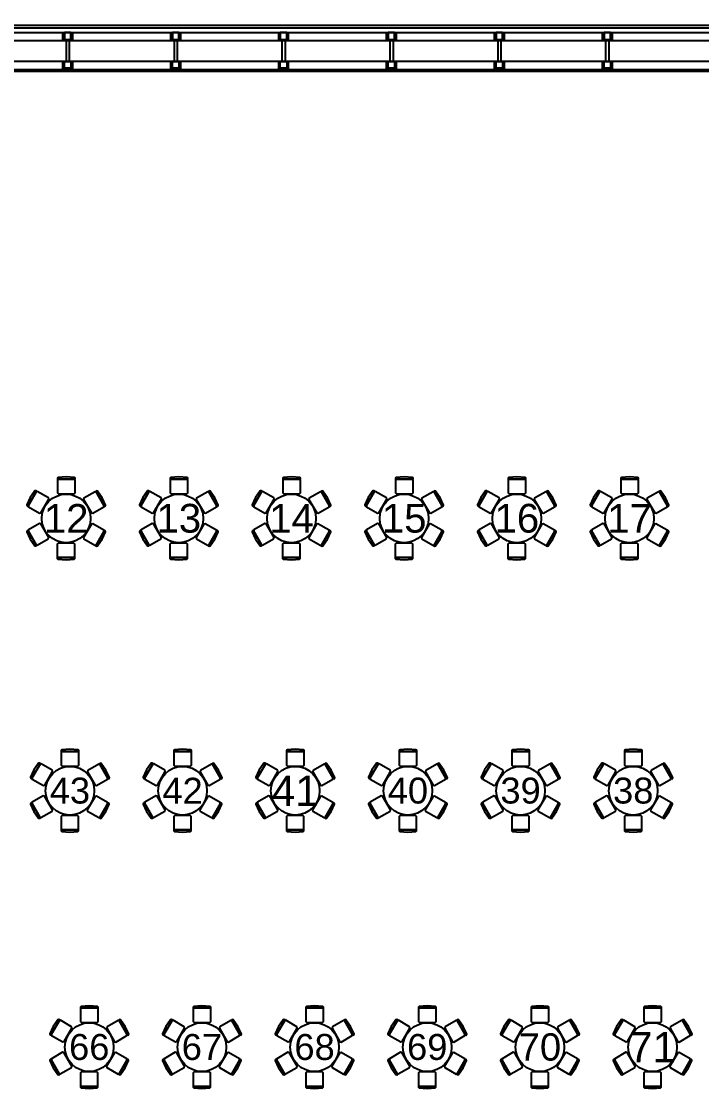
# Model space of a CAD drawing. Header units: metres. Extents: x 19 to 194, y 62 to 154.
# Drawn here: x 80.49 to 101.77, y 107.44 to 140.85 of the extents above; entities that cross this region are included whole.
import ezdxf

# ---------------------------------------------------------------- set-up
doc = ezdxf.new("R2010")
doc.units = ezdxf.units.M
doc.header["$MEASUREMENT"] = 0
for name, color, linetype in [('[labels]', 7, 'Continuous'), ('ALL', 7, 'Continuous'), ('Layer 15', 7, 'Continuous')]:
    doc.layers.add(name, color=color, linetype=linetype)
doc.styles.add('Arial', font='Arial.ttf')

msp = doc.modelspace()

# ---------------------------------------------------------------- linework, layer by layer
at = {"layer": 'ALL', "color": 18, "lineweight": 25, "true_color": 0x000000}
for points in [[(76.3901, 140.8503), (76.3901, 140.5003), (104.3601, 140.5042), (104.3601, 140.8542), (104.2801, 140.8542), (104.2801, 140.6452), (76.4701, 140.6453), (76.4701, 140.8503)], [(81.8376, 140.5002), (81.8376, 140.2852), (82.0376, 140.2852), (82.0376, 140.5002)], [(85.2126, 140.5002), (85.2126, 140.2852), (85.4126, 140.2852), (85.4126, 140.5002)], [(88.5876, 140.5002), (88.5876, 140.2852), (88.7876, 140.2852), (88.7876, 140.5002)], [(91.9626, 140.5002), (91.9626, 140.2852), (92.1626, 140.2852), (92.1626, 140.5002)], [(95.3376, 140.5002), (95.3376, 140.2852), (95.5376, 140.2852), (95.5376, 140.5002)], [(98.7126, 140.5002), (98.7126, 140.2852), (98.9126, 140.2852), (98.9126, 140.5002)], [(76.6501, 139.3502), (104.1001, 139.3501), (104.1001, 139.6001), (76.6501, 139.6002)], [(82.0376, 139.6002), (82.0376, 139.3852), (81.8376, 139.3852), (81.8376, 139.6002)], [(85.4126, 139.6002), (85.4126, 139.3852), (85.2126, 139.3852), (85.2126, 139.6002)], [(88.7876, 139.6002), (88.7876, 139.3852), (88.5876, 139.3852), (88.5876, 139.6002)], [(92.1626, 139.6002), (92.1626, 139.3852), (91.9626, 139.3852), (91.9626, 139.6002)], [(95.5376, 139.6002), (95.5376, 139.3852), (95.3376, 139.3852), (95.3376, 139.6002)], [(98.9126, 139.6002), (98.9126, 139.3852), (98.7126, 139.3852), (98.7126, 139.6002)]]:
    msp.add_lwpolyline(points, close=True, dxfattribs=at)
for points in [[(76.5301, 140.7052), (76.5301, 140.7302), (104.2201, 140.7301), (104.2201, 140.7051)], [(76.6501, 140.5002), (76.6501, 140.2502), (104.1001, 140.2501), (104.1001, 140.5041)], [(81.7876, 140.2502), (81.7876, 140.5002)], [(82.0876, 140.5002), (82.0876, 140.2502)], [(85.1626, 140.2502), (85.1626, 140.5002)], [(85.4626, 140.5002), (85.4626, 140.2502)], [(88.5376, 140.2502), (88.5376, 140.5002)], [(88.8376, 140.5002), (88.8376, 140.2502)], [(91.9126, 140.2502), (91.9126, 140.5002)], [(92.2126, 140.5002), (92.2126, 140.2502)], [(95.2876, 140.2502), (95.2876, 140.5002)], [(95.5876, 140.5002), (95.5876, 140.2502)], [(98.6626, 140.2502), (98.6626, 140.5002)], [(98.9626, 140.5002), (98.9626, 140.2502)], [(81.8876, 140.2852), (81.8876, 139.6002)], [(81.9876, 140.2852), (81.9876, 139.6002)], [(85.2626, 140.2852), (85.2626, 139.6002)], [(85.3626, 140.2852), (85.3626, 139.6002)], [(88.6376, 140.2852), (88.6376, 139.6002)], [(88.7376, 140.2852), (88.7376, 139.6002)], [(92.0126, 140.2852), (92.0126, 139.6002)], [(92.1126, 140.2852), (92.1126, 139.6002)], [(95.3876, 140.2852), (95.3876, 139.6002)], [(95.4876, 140.2852), (95.4876, 139.6002)], [(98.7626, 140.2852), (98.7626, 139.6002)], [(98.8626, 140.2852), (98.8626, 139.6002)], [(81.7876, 139.3502), (81.7876, 139.6002)], [(82.0876, 139.6002), (82.0876, 139.3502)], [(85.1626, 139.3502), (85.1626, 139.6002)], [(85.4626, 139.6002), (85.4626, 139.3502)], [(88.5376, 139.3502), (88.5376, 139.6002)], [(88.8376, 139.6002), (88.8376, 139.3502)], [(91.9126, 139.3502), (91.9126, 139.6002)], [(92.2126, 139.6002), (92.2126, 139.3502)], [(95.2876, 139.3502), (95.2876, 139.6002)], [(95.5876, 139.6002), (95.5876, 139.3502)], [(98.6626, 139.3502), (98.6626, 139.6002)], [(98.9626, 139.6002), (98.9626, 139.3502)], [(104.4251, 139.2802), (76.3251, 139.2803), (76.3251, 139.3003), (104.4251, 139.3002)]]:
    msp.add_lwpolyline(points, dxfattribs=at)
at = {"layer": 'Layer 15', "color": 18, "lineweight": 25, "true_color": 0x000000}
for points in [[(82.1448, 126.5203), (82.1554, 126.5185), (82.166, 126.5286), (82.166, 126.5461), (82.1453, 126.5711), (81.8917, 126.592), (81.638, 126.5711), (81.6173, 126.5461), (81.6173, 126.5286), (81.6279, 126.5185), (81.6385, 126.5203), (81.6173, 126.4952), (81.6173, 126.0942), (81.6478, 126.0637), (82.1355, 126.0637), (82.166, 126.0942), (82.166, 126.4952), (82.1448, 126.5203), (81.6385, 126.5203)], [(85.6688, 126.5203), (85.6794, 126.5185), (85.69, 126.5286), (85.69, 126.5461), (85.6693, 126.5711), (85.4157, 126.592), (85.162, 126.5711), (85.1413, 126.5461), (85.1413, 126.5286), (85.1519, 126.5185), (85.1625, 126.5203), (85.1413, 126.4952), (85.1413, 126.0942), (85.1718, 126.0637), (85.6595, 126.0637), (85.69, 126.0942), (85.69, 126.4952), (85.6688, 126.5203), (85.1625, 126.5203)], [(89.1928, 126.5203), (89.2034, 126.5185), (89.214, 126.5286), (89.214, 126.5461), (89.1933, 126.5711), (88.9397, 126.592), (88.686, 126.5711), (88.6653, 126.5461), (88.6653, 126.5286), (88.6759, 126.5185), (88.6865, 126.5203), (88.6653, 126.4952), (88.6653, 126.0942), (88.6958, 126.0637), (89.1835, 126.0637), (89.214, 126.0942), (89.214, 126.4952), (89.1928, 126.5203), (88.6865, 126.5203)], [(92.7168, 126.5203), (92.7274, 126.5185), (92.738, 126.5286), (92.738, 126.5461), (92.7173, 126.5711), (92.4637, 126.592), (92.21, 126.5711), (92.1893, 126.5461), (92.1893, 126.5286), (92.1999, 126.5185), (92.2105, 126.5203), (92.1893, 126.4952), (92.1893, 126.0942), (92.2198, 126.0637), (92.7075, 126.0637), (92.738, 126.0942), (92.738, 126.4952), (92.7168, 126.5203), (92.2105, 126.5203)], [(96.2408, 126.5203), (96.2514, 126.5185), (96.262, 126.5286), (96.262, 126.5461), (96.2413, 126.5711), (95.9877, 126.592), (95.734, 126.5711), (95.7133, 126.5461), (95.7133, 126.5286), (95.7239, 126.5185), (95.7345, 126.5203), (95.7133, 126.4952), (95.7133, 126.0942), (95.7438, 126.0637), (96.2315, 126.0637), (96.262, 126.0942), (96.262, 126.4952), (96.2408, 126.5203), (95.7345, 126.5203)], [(99.7648, 126.5203), (99.7754, 126.5185), (99.786, 126.5286), (99.786, 126.5461), (99.7653, 126.5711), (99.5117, 126.592), (99.258, 126.5711), (99.2373, 126.5461), (99.2373, 126.5286), (99.2479, 126.5185), (99.2585, 126.5203), (99.2373, 126.4952), (99.2373, 126.0942), (99.2678, 126.0637), (99.7555, 126.0637), (99.786, 126.0942), (99.786, 126.4952), (99.7648, 126.5203), (99.2585, 126.5203)], [(80.9544, 126.1282), (80.9613, 126.1365), (80.9578, 126.1508), (80.9426, 126.1595), (80.9106, 126.154), (80.7657, 125.9449), (80.657, 125.7147), (80.6683, 125.6843), (80.6834, 125.6756), (80.6975, 125.6797), (80.7013, 125.6898), (80.7124, 125.6589), (81.0597, 125.4584), (81.1013, 125.4695), (81.3451, 125.8919), (81.334, 125.9335), (80.9867, 126.134), (80.9544, 126.1282), (80.7013, 125.6898)], [(83.0795, 125.6854), (83.0832, 125.6753), (83.0973, 125.6712), (83.1125, 125.6799), (83.1237, 125.7103), (83.0151, 125.9405), (82.8701, 126.1496), (82.8381, 126.1551), (82.823, 126.1464), (82.8195, 126.1321), (82.8264, 126.1238), (82.794, 126.1296), (82.4468, 125.9291), (82.4356, 125.8875), (82.6794, 125.4651), (82.7211, 125.454), (83.0684, 125.6545), (83.0795, 125.6854), (82.8264, 126.1238)], [(84.4784, 126.1282), (84.4853, 126.1365), (84.4818, 126.1508), (84.4666, 126.1595), (84.4346, 126.154), (84.2897, 125.9449), (84.181, 125.7147), (84.1923, 125.6843), (84.2074, 125.6756), (84.2215, 125.6797), (84.2253, 125.6898), (84.2364, 125.6589), (84.5837, 125.4584), (84.6253, 125.4695), (84.8691, 125.8919), (84.858, 125.9335), (84.5107, 126.134), (84.4784, 126.1282), (84.2253, 125.6898)], [(86.6035, 125.6854), (86.6072, 125.6753), (86.6213, 125.6712), (86.6365, 125.6799), (86.6477, 125.7103), (86.5391, 125.9405), (86.3941, 126.1496), (86.3621, 126.1551), (86.347, 126.1464), (86.3435, 126.1321), (86.3504, 126.1238), (86.318, 126.1296), (85.9708, 125.9291), (85.9596, 125.8875), (86.2034, 125.4651), (86.2451, 125.454), (86.5924, 125.6545), (86.6035, 125.6854), (86.3504, 126.1238)], [(88.0024, 126.1282), (88.0093, 126.1365), (88.0058, 126.1508), (87.9906, 126.1595), (87.9586, 126.154), (87.8137, 125.9449), (87.705, 125.7147), (87.7163, 125.6843), (87.7314, 125.6756), (87.7455, 125.6797), (87.7493, 125.6898), (87.7604, 125.6589), (88.1077, 125.4584), (88.1493, 125.4695), (88.3931, 125.8919), (88.382, 125.9335), (88.0347, 126.134), (88.0024, 126.1282), (87.7493, 125.6898)], [(90.1275, 125.6854), (90.1312, 125.6753), (90.1453, 125.6712), (90.1605, 125.6799), (90.1717, 125.7103), (90.0631, 125.9405), (89.9181, 126.1496), (89.8861, 126.1551), (89.871, 126.1464), (89.8675, 126.1321), (89.8744, 126.1238), (89.842, 126.1296), (89.4948, 125.9291), (89.4836, 125.8875), (89.7274, 125.4651), (89.7691, 125.454), (90.1164, 125.6545), (90.1275, 125.6854), (89.8744, 126.1238)], [(91.5264, 126.1282), (91.5333, 126.1365), (91.5298, 126.1508), (91.5146, 126.1595), (91.4826, 126.154), (91.3377, 125.9449), (91.229, 125.7147), (91.2403, 125.6843), (91.2554, 125.6756), (91.2695, 125.6797), (91.2733, 125.6898), (91.2844, 125.6589), (91.6317, 125.4584), (91.6733, 125.4695), (91.9171, 125.8919), (91.906, 125.9335), (91.5587, 126.134), (91.5264, 126.1282), (91.2733, 125.6898)], [(93.6515, 125.6854), (93.6552, 125.6753), (93.6693, 125.6712), (93.6845, 125.6799), (93.6957, 125.7103), (93.5871, 125.9405), (93.4421, 126.1496), (93.4101, 126.1551), (93.395, 126.1464), (93.3915, 126.1321), (93.3984, 126.1238), (93.366, 126.1296), (93.0188, 125.9291), (93.0076, 125.8875), (93.2514, 125.4651), (93.2931, 125.454), (93.6404, 125.6545), (93.6515, 125.6854), (93.3984, 126.1238)], [(95.0504, 126.1282), (95.0573, 126.1365), (95.0538, 126.1508), (95.0386, 126.1595), (95.0066, 126.154), (94.8617, 125.9449), (94.753, 125.7147), (94.7643, 125.6843), (94.7794, 125.6756), (94.7935, 125.6797), (94.7973, 125.6898), (94.8084, 125.6589), (95.1557, 125.4584), (95.1973, 125.4695), (95.4411, 125.8919), (95.43, 125.9335), (95.0827, 126.134), (95.0504, 126.1282), (94.7973, 125.6898)], [(97.1755, 125.6854), (97.1792, 125.6753), (97.1933, 125.6712), (97.2085, 125.6799), (97.2197, 125.7103), (97.1111, 125.9405), (96.9661, 126.1496), (96.9341, 126.1551), (96.919, 126.1464), (96.9155, 126.1321), (96.9224, 126.1238), (96.89, 126.1296), (96.5428, 125.9291), (96.5316, 125.8875), (96.7754, 125.4651), (96.8171, 125.454), (97.1644, 125.6545), (97.1755, 125.6854), (96.9224, 126.1238)], [(98.5744, 126.1282), (98.5813, 126.1365), (98.5778, 126.1508), (98.5626, 126.1595), (98.5306, 126.154), (98.3857, 125.9449), (98.277, 125.7147), (98.2883, 125.6843), (98.3034, 125.6756), (98.3175, 125.6797), (98.3213, 125.6898), (98.3324, 125.6589), (98.6797, 125.4584), (98.7213, 125.4695), (98.9651, 125.8919), (98.954, 125.9335), (98.6067, 126.134), (98.5744, 126.1282), (98.3213, 125.6898)], [(100.6995, 125.6854), (100.7032, 125.6753), (100.7173, 125.6712), (100.7325, 125.6799), (100.7437, 125.7103), (100.6351, 125.9405), (100.4901, 126.1496), (100.4581, 126.1551), (100.443, 126.1464), (100.4395, 126.1321), (100.4464, 126.1238), (100.414, 126.1296), (100.0668, 125.9291), (100.0556, 125.8875), (100.2994, 125.4651), (100.3411, 125.454), (100.6884, 125.6545), (100.6995, 125.6854), (100.4464, 126.1238)], [(80.6988, 124.9012), (80.695, 124.9113), (80.6809, 124.9154), (80.6658, 124.9067), (80.6545, 124.8762), (80.7632, 124.6461), (80.9081, 124.4369), (80.9401, 124.4315), (80.9553, 124.4402), (80.9588, 124.4545), (80.9519, 124.4628), (80.9842, 124.4569), (81.3315, 124.6575), (81.3426, 124.6991), (81.0988, 125.1214), (81.0572, 125.1326), (80.7099, 124.9321), (80.6988, 124.9012), (80.9519, 124.4628)], [(82.8238, 124.4585), (82.8169, 124.4502), (82.8204, 124.4359), (82.8355, 124.4272), (82.8675, 124.4326), (83.0125, 124.6418), (83.1211, 124.8719), (83.1099, 124.9024), (83.0947, 124.9111), (83.0806, 124.907), (83.0769, 124.8969), (83.0658, 124.9278), (82.7185, 125.1283), (82.6768, 125.1171), (82.433, 124.6948), (82.4442, 124.6532), (82.7914, 124.4526), (82.8238, 124.4585), (83.0769, 124.8969)], [(84.2228, 124.9012), (84.219, 124.9113), (84.2049, 124.9154), (84.1898, 124.9067), (84.1785, 124.8762), (84.2872, 124.6461), (84.4321, 124.4369), (84.4641, 124.4315), (84.4793, 124.4402), (84.4828, 124.4545), (84.4759, 124.4628), (84.5082, 124.4569), (84.8555, 124.6575), (84.8666, 124.6991), (84.6228, 125.1214), (84.5812, 125.1326), (84.2339, 124.9321), (84.2228, 124.9012), (84.4759, 124.4628)], [(86.3478, 124.4585), (86.3409, 124.4502), (86.3444, 124.4359), (86.3595, 124.4272), (86.3915, 124.4326), (86.5365, 124.6418), (86.6451, 124.8719), (86.6339, 124.9024), (86.6187, 124.9111), (86.6046, 124.907), (86.6009, 124.8969), (86.5898, 124.9278), (86.2425, 125.1283), (86.2008, 125.1171), (85.957, 124.6948), (85.9682, 124.6532), (86.3154, 124.4526), (86.3478, 124.4585), (86.6009, 124.8969)], [(87.7468, 124.9012), (87.743, 124.9113), (87.7289, 124.9154), (87.7138, 124.9067), (87.7025, 124.8762), (87.8112, 124.6461), (87.9561, 124.4369), (87.9881, 124.4315), (88.0033, 124.4402), (88.0068, 124.4545), (87.9999, 124.4628), (88.0322, 124.4569), (88.3795, 124.6575), (88.3906, 124.6991), (88.1468, 125.1214), (88.1052, 125.1326), (87.7579, 124.9321), (87.7468, 124.9012), (87.9999, 124.4628)], [(89.8718, 124.4585), (89.8649, 124.4502), (89.8684, 124.4359), (89.8835, 124.4272), (89.9155, 124.4326), (90.0605, 124.6418), (90.1691, 124.8719), (90.1579, 124.9024), (90.1427, 124.9111), (90.1286, 124.907), (90.1249, 124.8969), (90.1138, 124.9278), (89.7665, 125.1283), (89.7248, 125.1171), (89.481, 124.6948), (89.4922, 124.6532), (89.8394, 124.4526), (89.8718, 124.4585), (90.1249, 124.8969)], [(91.2708, 124.9012), (91.267, 124.9113), (91.2529, 124.9154), (91.2378, 124.9067), (91.2265, 124.8762), (91.3352, 124.6461), (91.4801, 124.4369), (91.5121, 124.4315), (91.5273, 124.4402), (91.5308, 124.4545), (91.5239, 124.4628), (91.5562, 124.4569), (91.9035, 124.6575), (91.9146, 124.6991), (91.6708, 125.1214), (91.6292, 125.1326), (91.2819, 124.9321), (91.2708, 124.9012), (91.5239, 124.4628)], [(93.3958, 124.4585), (93.3889, 124.4502), (93.3924, 124.4359), (93.4075, 124.4272), (93.4395, 124.4326), (93.5845, 124.6418), (93.6931, 124.8719), (93.6819, 124.9024), (93.6667, 124.9111), (93.6526, 124.907), (93.6489, 124.8969), (93.6378, 124.9278), (93.2905, 125.1283), (93.2488, 125.1171), (93.005, 124.6948), (93.0162, 124.6532), (93.3634, 124.4526), (93.3958, 124.4585), (93.6489, 124.8969)], [(94.7948, 124.9012), (94.791, 124.9113), (94.7769, 124.9154), (94.7618, 124.9067), (94.7505, 124.8762), (94.8592, 124.6461), (95.0041, 124.4369), (95.0361, 124.4315), (95.0513, 124.4402), (95.0548, 124.4545), (95.0479, 124.4628), (95.0802, 124.4569), (95.4275, 124.6575), (95.4386, 124.6991), (95.1948, 125.1214), (95.1532, 125.1326), (94.8059, 124.9321), (94.7948, 124.9012), (95.0479, 124.4628)], [(96.9198, 124.4585), (96.9129, 124.4502), (96.9164, 124.4359), (96.9315, 124.4272), (96.9635, 124.4326), (97.1085, 124.6418), (97.2171, 124.8719), (97.2059, 124.9024), (97.1907, 124.9111), (97.1766, 124.907), (97.1729, 124.8969), (97.1618, 124.9278), (96.8145, 125.1283), (96.7728, 125.1171), (96.529, 124.6948), (96.5402, 124.6532), (96.8874, 124.4526), (96.9198, 124.4585), (97.1729, 124.8969)], [(98.3188, 124.9012), (98.315, 124.9113), (98.3009, 124.9154), (98.2858, 124.9067), (98.2745, 124.8762), (98.3832, 124.6461), (98.5281, 124.4369), (98.5601, 124.4315), (98.5753, 124.4402), (98.5788, 124.4545), (98.5719, 124.4628), (98.6042, 124.4569), (98.9515, 124.6575), (98.9626, 124.6991), (98.7188, 125.1214), (98.6772, 125.1326), (98.3299, 124.9321), (98.3188, 124.9012), (98.5719, 124.4628)], [(100.4438, 124.4585), (100.4369, 124.4502), (100.4404, 124.4359), (100.4555, 124.4272), (100.4875, 124.4326), (100.6325, 124.6418), (100.7411, 124.8719), (100.7299, 124.9024), (100.7147, 124.9111), (100.7006, 124.907), (100.6969, 124.8969), (100.6858, 124.9278), (100.3385, 125.1283), (100.2968, 125.1171), (100.053, 124.6948), (100.0642, 124.6532), (100.4114, 124.4526), (100.4438, 124.4585), (100.6969, 124.8969)], [(81.6335, 124.0663), (81.6229, 124.0681), (81.6123, 124.058), (81.6123, 124.0405), (81.633, 124.0155), (81.8867, 123.9946), (82.1403, 124.0155), (82.161, 124.0405), (82.161, 124.058), (82.1504, 124.0681), (82.1398, 124.0663), (82.161, 124.0914), (82.161, 124.4924), (82.1305, 124.5229), (81.6428, 124.5229), (81.6123, 124.4924), (81.6123, 124.0914), (81.6335, 124.0663), (82.1398, 124.0663)], [(85.1575, 124.0663), (85.1469, 124.0681), (85.1363, 124.058), (85.1363, 124.0405), (85.157, 124.0155), (85.4107, 123.9946), (85.6643, 124.0155), (85.685, 124.0405), (85.685, 124.058), (85.6744, 124.0681), (85.6638, 124.0663), (85.685, 124.0914), (85.685, 124.4924), (85.6545, 124.5229), (85.1668, 124.5229), (85.1363, 124.4924), (85.1363, 124.0914), (85.1575, 124.0663), (85.6638, 124.0663)], [(88.6815, 124.0663), (88.6709, 124.0681), (88.6603, 124.058), (88.6603, 124.0405), (88.681, 124.0155), (88.9347, 123.9946), (89.1883, 124.0155), (89.209, 124.0405), (89.209, 124.058), (89.1984, 124.0681), (89.1878, 124.0663), (89.209, 124.0914), (89.209, 124.4924), (89.1785, 124.5229), (88.6908, 124.5229), (88.6603, 124.4924), (88.6603, 124.0914), (88.6815, 124.0663), (89.1878, 124.0663)], [(92.2055, 124.0663), (92.1949, 124.0681), (92.1843, 124.058), (92.1843, 124.0405), (92.205, 124.0155), (92.4587, 123.9946), (92.7123, 124.0155), (92.733, 124.0405), (92.733, 124.058), (92.7224, 124.0681), (92.7118, 124.0663), (92.733, 124.0914), (92.733, 124.4924), (92.7025, 124.5229), (92.2148, 124.5229), (92.1843, 124.4924), (92.1843, 124.0914), (92.2055, 124.0663), (92.7118, 124.0663)], [(95.7295, 124.0663), (95.7189, 124.0681), (95.7083, 124.058), (95.7083, 124.0405), (95.729, 124.0155), (95.9827, 123.9946), (96.2363, 124.0155), (96.257, 124.0405), (96.257, 124.058), (96.2464, 124.0681), (96.2358, 124.0663), (96.257, 124.0914), (96.257, 124.4924), (96.2265, 124.5229), (95.7388, 124.5229), (95.7083, 124.4924), (95.7083, 124.0914), (95.7295, 124.0663), (96.2358, 124.0663)], [(99.2535, 124.0663), (99.2429, 124.0681), (99.2323, 124.058), (99.2323, 124.0405), (99.253, 124.0155), (99.5067, 123.9946), (99.7603, 124.0155), (99.781, 124.0405), (99.781, 124.058), (99.7704, 124.0681), (99.7598, 124.0663), (99.781, 124.0914), (99.781, 124.4924), (99.7505, 124.5229), (99.2628, 124.5229), (99.2323, 124.4924), (99.2323, 124.0914), (99.2535, 124.0663), (99.7598, 124.0663)], [(82.2623, 117.9963), (82.2729, 117.9945), (82.2835, 118.0046), (82.2835, 118.0221), (82.2628, 118.0471), (82.0092, 118.068), (81.7555, 118.0471), (81.7348, 118.0221), (81.7348, 118.0046), (81.7454, 117.9945), (81.756, 117.9963), (81.7348, 117.9712), (81.7348, 117.5702), (81.7653, 117.5397), (82.253, 117.5397), (82.2835, 117.5702), (82.2835, 117.9712), (82.2623, 117.9963), (81.756, 117.9963)], [(85.7863, 117.9963), (85.7969, 117.9945), (85.8075, 118.0046), (85.8075, 118.0221), (85.7868, 118.0471), (85.5332, 118.068), (85.2795, 118.0471), (85.2588, 118.0221), (85.2588, 118.0046), (85.2694, 117.9945), (85.28, 117.9963), (85.2588, 117.9712), (85.2588, 117.5702), (85.2893, 117.5397), (85.777, 117.5397), (85.8075, 117.5702), (85.8075, 117.9712), (85.7863, 117.9963), (85.28, 117.9963)], [(89.3103, 117.9963), (89.3209, 117.9945), (89.3315, 118.0046), (89.3315, 118.0221), (89.3108, 118.0471), (89.0572, 118.068), (88.8035, 118.0471), (88.7828, 118.0221), (88.7828, 118.0046), (88.7934, 117.9945), (88.804, 117.9963), (88.7828, 117.9712), (88.7828, 117.5702), (88.8133, 117.5397), (89.301, 117.5397), (89.3315, 117.5702), (89.3315, 117.9712), (89.3103, 117.9963), (88.804, 117.9963)], [(92.8343, 117.9963), (92.8449, 117.9945), (92.8555, 118.0046), (92.8555, 118.0221), (92.8348, 118.0471), (92.5812, 118.068), (92.3275, 118.0471), (92.3068, 118.0221), (92.3068, 118.0046), (92.3174, 117.9945), (92.328, 117.9963), (92.3068, 117.9712), (92.3068, 117.5702), (92.3373, 117.5397), (92.825, 117.5397), (92.8555, 117.5702), (92.8555, 117.9712), (92.8343, 117.9963), (92.328, 117.9963)], [(96.3583, 117.9963), (96.3689, 117.9945), (96.3795, 118.0046), (96.3795, 118.0221), (96.3588, 118.0471), (96.1052, 118.068), (95.8515, 118.0471), (95.8308, 118.0221), (95.8308, 118.0046), (95.8414, 117.9945), (95.852, 117.9963), (95.8308, 117.9712), (95.8308, 117.5702), (95.8613, 117.5397), (96.349, 117.5397), (96.3795, 117.5702), (96.3795, 117.9712), (96.3583, 117.9963), (95.852, 117.9963)], [(99.8823, 117.9963), (99.8929, 117.9945), (99.9035, 118.0046), (99.9035, 118.0221), (99.8828, 118.0471), (99.6292, 118.068), (99.3755, 118.0471), (99.3548, 118.0221), (99.3548, 118.0046), (99.3654, 117.9945), (99.376, 117.9963), (99.3548, 117.9712), (99.3548, 117.5702), (99.3853, 117.5397), (99.873, 117.5397), (99.9035, 117.5702), (99.9035, 117.9712), (99.8823, 117.9963), (99.376, 117.9963)], [(81.0719, 117.6042), (81.0788, 117.6125), (81.0753, 117.6268), (81.0601, 117.6355), (81.0281, 117.63), (80.8832, 117.4209), (80.7745, 117.1907), (80.7858, 117.1603), (80.8009, 117.1516), (80.815, 117.1557), (80.8188, 117.1658), (80.8299, 117.1349), (81.1772, 116.9344), (81.2188, 116.9455), (81.4626, 117.3679), (81.4515, 117.4095), (81.1042, 117.61), (81.0719, 117.6042), (80.8188, 117.1658)], [(83.197, 117.1614), (83.2007, 117.1513), (83.2148, 117.1472), (83.23, 117.1559), (83.2412, 117.1863), (83.1326, 117.4165), (82.9876, 117.6256), (82.9556, 117.6311), (82.9405, 117.6224), (82.937, 117.6081), (82.9439, 117.5998), (82.9115, 117.6056), (82.5643, 117.4051), (82.5531, 117.3635), (82.7969, 116.9411), (82.8386, 116.93), (83.1859, 117.1305), (83.197, 117.1614), (82.9439, 117.5998)], [(84.5959, 117.6042), (84.6028, 117.6125), (84.5993, 117.6268), (84.5841, 117.6355), (84.5521, 117.63), (84.4072, 117.4209), (84.2985, 117.1907), (84.3098, 117.1603), (84.3249, 117.1516), (84.339, 117.1557), (84.3428, 117.1658), (84.3539, 117.1349), (84.7012, 116.9344), (84.7428, 116.9455), (84.9866, 117.3679), (84.9755, 117.4095), (84.6282, 117.61), (84.5959, 117.6042), (84.3428, 117.1658)], [(86.721, 117.1614), (86.7247, 117.1513), (86.7388, 117.1472), (86.754, 117.1559), (86.7652, 117.1863), (86.6566, 117.4165), (86.5116, 117.6256), (86.4796, 117.6311), (86.4645, 117.6224), (86.461, 117.6081), (86.4679, 117.5998), (86.4355, 117.6056), (86.0883, 117.4051), (86.0771, 117.3635), (86.3209, 116.9411), (86.3626, 116.93), (86.7099, 117.1305), (86.721, 117.1614), (86.4679, 117.5998)], [(88.1199, 117.6042), (88.1268, 117.6125), (88.1233, 117.6268), (88.1081, 117.6355), (88.0761, 117.63), (87.9312, 117.4209), (87.8225, 117.1907), (87.8338, 117.1603), (87.8489, 117.1516), (87.863, 117.1557), (87.8668, 117.1658), (87.8779, 117.1349), (88.2252, 116.9344), (88.2668, 116.9455), (88.5106, 117.3679), (88.4995, 117.4095), (88.1522, 117.61), (88.1199, 117.6042), (87.8668, 117.1658)], [(90.245, 117.1614), (90.2487, 117.1513), (90.2628, 117.1472), (90.278, 117.1559), (90.2892, 117.1863), (90.1806, 117.4165), (90.0356, 117.6256), (90.0036, 117.6311), (89.9885, 117.6224), (89.985, 117.6081), (89.9919, 117.5998), (89.9595, 117.6056), (89.6123, 117.4051), (89.6011, 117.3635), (89.8449, 116.9411), (89.8866, 116.93), (90.2339, 117.1305), (90.245, 117.1614), (89.9919, 117.5998)], [(91.6439, 117.6042), (91.6508, 117.6125), (91.6473, 117.6268), (91.6321, 117.6355), (91.6001, 117.63), (91.4552, 117.4209), (91.3465, 117.1907), (91.3578, 117.1603), (91.3729, 117.1516), (91.387, 117.1557), (91.3908, 117.1658), (91.4019, 117.1349), (91.7492, 116.9344), (91.7908, 116.9455), (92.0346, 117.3679), (92.0235, 117.4095), (91.6762, 117.61), (91.6439, 117.6042), (91.3908, 117.1658)], [(93.769, 117.1614), (93.7727, 117.1513), (93.7868, 117.1472), (93.802, 117.1559), (93.8132, 117.1863), (93.7046, 117.4165), (93.5596, 117.6256), (93.5276, 117.6311), (93.5125, 117.6224), (93.509, 117.6081), (93.5159, 117.5998), (93.4835, 117.6056), (93.1363, 117.4051), (93.1251, 117.3635), (93.3689, 116.9411), (93.4106, 116.93), (93.7579, 117.1305), (93.769, 117.1614), (93.5159, 117.5998)], [(95.1679, 117.6042), (95.1748, 117.6125), (95.1713, 117.6268), (95.1561, 117.6355), (95.1241, 117.63), (94.9792, 117.4209), (94.8705, 117.1907), (94.8818, 117.1603), (94.8969, 117.1516), (94.911, 117.1557), (94.9148, 117.1658), (94.9259, 117.1349), (95.2732, 116.9344), (95.3148, 116.9455), (95.5586, 117.3679), (95.5475, 117.4095), (95.2002, 117.61), (95.1679, 117.6042), (94.9148, 117.1658)], [(97.293, 117.1614), (97.2967, 117.1513), (97.3108, 117.1472), (97.326, 117.1559), (97.3372, 117.1863), (97.2286, 117.4165), (97.0836, 117.6256), (97.0516, 117.6311), (97.0365, 117.6224), (97.033, 117.6081), (97.0399, 117.5998), (97.0075, 117.6056), (96.6603, 117.4051), (96.6491, 117.3635), (96.8929, 116.9411), (96.9346, 116.93), (97.2819, 117.1305), (97.293, 117.1614), (97.0399, 117.5998)], [(98.6919, 117.6042), (98.6988, 117.6125), (98.6953, 117.6268), (98.6801, 117.6355), (98.6481, 117.63), (98.5032, 117.4209), (98.3945, 117.1907), (98.4058, 117.1603), (98.4209, 117.1516), (98.435, 117.1557), (98.4388, 117.1658), (98.4499, 117.1349), (98.7972, 116.9344), (98.8388, 116.9455), (99.0826, 117.3679), (99.0715, 117.4095), (98.7242, 117.61), (98.6919, 117.6042), (98.4388, 117.1658)], [(100.817, 117.1614), (100.8207, 117.1513), (100.8348, 117.1472), (100.85, 117.1559), (100.8612, 117.1863), (100.7526, 117.4165), (100.6076, 117.6256), (100.5756, 117.6311), (100.5605, 117.6224), (100.557, 117.6081), (100.5639, 117.5998), (100.5315, 117.6056), (100.1843, 117.4051), (100.1731, 117.3635), (100.4169, 116.9411), (100.4586, 116.93), (100.8059, 117.1305), (100.817, 117.1614), (100.5639, 117.5998)], [(80.8163, 116.3772), (80.8125, 116.3873), (80.7984, 116.3914), (80.7833, 116.3827), (80.772, 116.3522), (80.8807, 116.1221), (81.0256, 115.9129), (81.0576, 115.9075), (81.0728, 115.9162), (81.0763, 115.9305), (81.0694, 115.9388), (81.1017, 115.9329), (81.449, 116.1335), (81.4601, 116.1751), (81.2163, 116.5974), (81.1747, 116.6086), (80.8274, 116.4081), (80.8163, 116.3772), (81.0694, 115.9388)], [(82.9413, 115.9345), (82.9344, 115.9262), (82.9379, 115.9119), (82.953, 115.9032), (82.985, 115.9086), (83.13, 116.1178), (83.2386, 116.3479), (83.2274, 116.3784), (83.2122, 116.3871), (83.1981, 116.383), (83.1944, 116.3729), (83.1833, 116.4038), (82.836, 116.6043), (82.7943, 116.5931), (82.5505, 116.1708), (82.5617, 116.1292), (82.9089, 115.9286), (82.9413, 115.9345), (83.1944, 116.3729)], [(84.3403, 116.3772), (84.3365, 116.3873), (84.3224, 116.3914), (84.3073, 116.3827), (84.296, 116.3522), (84.4047, 116.1221), (84.5496, 115.9129), (84.5816, 115.9075), (84.5968, 115.9162), (84.6003, 115.9305), (84.5934, 115.9388), (84.6257, 115.9329), (84.973, 116.1335), (84.9841, 116.1751), (84.7403, 116.5974), (84.6987, 116.6086), (84.3514, 116.4081), (84.3403, 116.3772), (84.5934, 115.9388)], [(86.4653, 115.9345), (86.4584, 115.9262), (86.4619, 115.9119), (86.477, 115.9032), (86.509, 115.9086), (86.654, 116.1178), (86.7626, 116.3479), (86.7514, 116.3784), (86.7362, 116.3871), (86.7221, 116.383), (86.7184, 116.3729), (86.7073, 116.4038), (86.36, 116.6043), (86.3183, 116.5931), (86.0745, 116.1708), (86.0857, 116.1292), (86.4329, 115.9286), (86.4653, 115.9345), (86.7184, 116.3729)], [(87.8643, 116.3772), (87.8605, 116.3873), (87.8464, 116.3914), (87.8313, 116.3827), (87.82, 116.3522), (87.9287, 116.1221), (88.0736, 115.9129), (88.1056, 115.9075), (88.1208, 115.9162), (88.1243, 115.9305), (88.1174, 115.9388), (88.1497, 115.9329), (88.497, 116.1335), (88.5081, 116.1751), (88.2643, 116.5974), (88.2227, 116.6086), (87.8754, 116.4081), (87.8643, 116.3772), (88.1174, 115.9388)], [(89.9893, 115.9345), (89.9824, 115.9262), (89.9859, 115.9119), (90.001, 115.9032), (90.033, 115.9086), (90.178, 116.1178), (90.2866, 116.3479), (90.2754, 116.3784), (90.2602, 116.3871), (90.2461, 116.383), (90.2424, 116.3729), (90.2313, 116.4038), (89.884, 116.6043), (89.8423, 116.5931), (89.5985, 116.1708), (89.6097, 116.1292), (89.9569, 115.9286), (89.9893, 115.9345), (90.2424, 116.3729)], [(91.3883, 116.3772), (91.3845, 116.3873), (91.3704, 116.3914), (91.3553, 116.3827), (91.344, 116.3522), (91.4527, 116.1221), (91.5976, 115.9129), (91.6296, 115.9075), (91.6448, 115.9162), (91.6483, 115.9305), (91.6414, 115.9388), (91.6737, 115.9329), (92.021, 116.1335), (92.0321, 116.1751), (91.7883, 116.5974), (91.7467, 116.6086), (91.3994, 116.4081), (91.3883, 116.3772), (91.6414, 115.9388)], [(93.5133, 115.9345), (93.5064, 115.9262), (93.5099, 115.9119), (93.525, 115.9032), (93.557, 115.9086), (93.702, 116.1178), (93.8106, 116.3479), (93.7994, 116.3784), (93.7842, 116.3871), (93.7701, 116.383), (93.7664, 116.3729), (93.7553, 116.4038), (93.408, 116.6043), (93.3663, 116.5931), (93.1225, 116.1708), (93.1337, 116.1292), (93.4809, 115.9286), (93.5133, 115.9345), (93.7664, 116.3729)], [(94.9123, 116.3772), (94.9085, 116.3873), (94.8944, 116.3914), (94.8793, 116.3827), (94.868, 116.3522), (94.9767, 116.1221), (95.1216, 115.9129), (95.1536, 115.9075), (95.1688, 115.9162), (95.1723, 115.9305), (95.1654, 115.9388), (95.1977, 115.9329), (95.545, 116.1335), (95.5561, 116.1751), (95.3123, 116.5974), (95.2707, 116.6086), (94.9234, 116.4081), (94.9123, 116.3772), (95.1654, 115.9388)], [(97.0373, 115.9345), (97.0304, 115.9262), (97.0339, 115.9119), (97.049, 115.9032), (97.081, 115.9086), (97.226, 116.1178), (97.3346, 116.3479), (97.3234, 116.3784), (97.3082, 116.3871), (97.2941, 116.383), (97.2904, 116.3729), (97.2793, 116.4038), (96.932, 116.6043), (96.8903, 116.5931), (96.6465, 116.1708), (96.6577, 116.1292), (97.0049, 115.9286), (97.0373, 115.9345), (97.2904, 116.3729)], [(98.4363, 116.3772), (98.4325, 116.3873), (98.4184, 116.3914), (98.4033, 116.3827), (98.392, 116.3522), (98.5007, 116.1221), (98.6456, 115.9129), (98.6776, 115.9075), (98.6928, 115.9162), (98.6963, 115.9305), (98.6894, 115.9388), (98.7217, 115.9329), (99.069, 116.1335), (99.0801, 116.1751), (98.8363, 116.5974), (98.7947, 116.6086), (98.4474, 116.4081), (98.4363, 116.3772), (98.6894, 115.9388)], [(100.5613, 115.9345), (100.5544, 115.9262), (100.5579, 115.9119), (100.573, 115.9032), (100.605, 115.9086), (100.75, 116.1178), (100.8586, 116.3479), (100.8474, 116.3784), (100.8322, 116.3871), (100.8181, 116.383), (100.8144, 116.3729), (100.8033, 116.4038), (100.456, 116.6043), (100.4143, 116.5931), (100.1705, 116.1708), (100.1817, 116.1292), (100.5289, 115.9286), (100.5613, 115.9345), (100.8144, 116.3729)], [(81.751, 115.5423), (81.7404, 115.5441), (81.7298, 115.534), (81.7298, 115.5165), (81.7505, 115.4915), (82.0042, 115.4706), (82.2578, 115.4915), (82.2785, 115.5165), (82.2785, 115.534), (82.2679, 115.5441), (82.2573, 115.5423), (82.2785, 115.5674), (82.2785, 115.9684), (82.248, 115.9989), (81.7603, 115.9989), (81.7298, 115.9684), (81.7298, 115.5674), (81.751, 115.5423), (82.2573, 115.5423)], [(85.275, 115.5423), (85.2644, 115.5441), (85.2538, 115.534), (85.2538, 115.5165), (85.2745, 115.4915), (85.5282, 115.4706), (85.7818, 115.4915), (85.8025, 115.5165), (85.8025, 115.534), (85.7919, 115.5441), (85.7813, 115.5423), (85.8025, 115.5674), (85.8025, 115.9684), (85.772, 115.9989), (85.2843, 115.9989), (85.2538, 115.9684), (85.2538, 115.5674), (85.275, 115.5423), (85.7813, 115.5423)], [(88.799, 115.5423), (88.7884, 115.5441), (88.7778, 115.534), (88.7778, 115.5165), (88.7985, 115.4915), (89.0522, 115.4706), (89.3058, 115.4915), (89.3265, 115.5165), (89.3265, 115.534), (89.3159, 115.5441), (89.3053, 115.5423), (89.3265, 115.5674), (89.3265, 115.9684), (89.296, 115.9989), (88.8083, 115.9989), (88.7778, 115.9684), (88.7778, 115.5674), (88.799, 115.5423), (89.3053, 115.5423)], [(92.323, 115.5423), (92.3124, 115.5441), (92.3018, 115.534), (92.3018, 115.5165), (92.3225, 115.4915), (92.5762, 115.4706), (92.8298, 115.4915), (92.8505, 115.5165), (92.8505, 115.534), (92.8399, 115.5441), (92.8293, 115.5423), (92.8505, 115.5674), (92.8505, 115.9684), (92.82, 115.9989), (92.3323, 115.9989), (92.3018, 115.9684), (92.3018, 115.5674), (92.323, 115.5423), (92.8293, 115.5423)], [(95.847, 115.5423), (95.8364, 115.5441), (95.8258, 115.534), (95.8258, 115.5165), (95.8465, 115.4915), (96.1002, 115.4706), (96.3538, 115.4915), (96.3745, 115.5165), (96.3745, 115.534), (96.3639, 115.5441), (96.3533, 115.5423), (96.3745, 115.5674), (96.3745, 115.9684), (96.344, 115.9989), (95.8563, 115.9989), (95.8258, 115.9684), (95.8258, 115.5674), (95.847, 115.5423), (96.3533, 115.5423)], [(99.371, 115.5423), (99.3604, 115.5441), (99.3498, 115.534), (99.3498, 115.5165), (99.3705, 115.4915), (99.6242, 115.4706), (99.8778, 115.4915), (99.8985, 115.5165), (99.8985, 115.534), (99.8879, 115.5441), (99.8773, 115.5423), (99.8985, 115.5674), (99.8985, 115.9684), (99.868, 115.9989), (99.3803, 115.9989), (99.3498, 115.9684), (99.3498, 115.5674), (99.371, 115.5423), (99.8773, 115.5423)], [(82.8671, 109.9698), (82.8777, 109.968), (82.8883, 109.9781), (82.8883, 109.9956), (82.8676, 110.0206), (82.614, 110.0415), (82.3603, 110.0206), (82.3396, 109.9956), (82.3396, 109.9781), (82.3502, 109.968), (82.3608, 109.9698), (82.3396, 109.9447), (82.3396, 109.5437), (82.3701, 109.5132), (82.8578, 109.5132), (82.8883, 109.5437), (82.8883, 109.9447), (82.8671, 109.9698), (82.3608, 109.9698)], [(86.3911, 109.9698), (86.4017, 109.968), (86.4123, 109.9781), (86.4123, 109.9956), (86.3916, 110.0206), (86.138, 110.0415), (85.8843, 110.0206), (85.8636, 109.9956), (85.8636, 109.9781), (85.8742, 109.968), (85.8848, 109.9698), (85.8636, 109.9447), (85.8636, 109.5437), (85.8941, 109.5132), (86.3818, 109.5132), (86.4123, 109.5437), (86.4123, 109.9447), (86.3911, 109.9698), (85.8848, 109.9698)], [(89.9151, 109.9698), (89.9257, 109.968), (89.9363, 109.9781), (89.9363, 109.9956), (89.9156, 110.0206), (89.662, 110.0415), (89.4083, 110.0206), (89.3876, 109.9956), (89.3876, 109.9781), (89.3982, 109.968), (89.4088, 109.9698), (89.3876, 109.9447), (89.3876, 109.5437), (89.4181, 109.5132), (89.9058, 109.5132), (89.9363, 109.5437), (89.9363, 109.9447), (89.9151, 109.9698), (89.4088, 109.9698)], [(93.4391, 109.9698), (93.4497, 109.968), (93.4603, 109.9781), (93.4603, 109.9956), (93.4396, 110.0206), (93.186, 110.0415), (92.9323, 110.0206), (92.9116, 109.9956), (92.9116, 109.9781), (92.9222, 109.968), (92.9328, 109.9698), (92.9116, 109.9447), (92.9116, 109.5437), (92.9421, 109.5132), (93.4298, 109.5132), (93.4603, 109.5437), (93.4603, 109.9447), (93.4391, 109.9698), (92.9328, 109.9698)], [(96.9631, 109.9698), (96.9737, 109.968), (96.9843, 109.9781), (96.9843, 109.9956), (96.9636, 110.0206), (96.71, 110.0415), (96.4563, 110.0206), (96.4356, 109.9956), (96.4356, 109.9781), (96.4462, 109.968), (96.4568, 109.9698), (96.4356, 109.9447), (96.4356, 109.5437), (96.4661, 109.5132), (96.9538, 109.5132), (96.9843, 109.5437), (96.9843, 109.9447), (96.9631, 109.9698), (96.4568, 109.9698)], [(100.4871, 109.9698), (100.4977, 109.968), (100.5083, 109.9781), (100.5083, 109.9956), (100.4876, 110.0206), (100.234, 110.0415), (99.9803, 110.0206), (99.9596, 109.9956), (99.9596, 109.9781), (99.9702, 109.968), (99.9808, 109.9698), (99.9596, 109.9447), (99.9596, 109.5437), (99.9901, 109.5132), (100.4778, 109.5132), (100.5083, 109.5437), (100.5083, 109.9447), (100.4871, 109.9698), (99.9808, 109.9698)], [(81.6767, 109.5777), (81.6836, 109.586), (81.6801, 109.6003), (81.6649, 109.609), (81.6329, 109.6035), (81.488, 109.3944), (81.3793, 109.1642), (81.3906, 109.1338), (81.4057, 109.1251), (81.4198, 109.1292), (81.4236, 109.1393), (81.4347, 109.1084), (81.782, 108.9079), (81.8236, 108.919), (82.0674, 109.3414), (82.0563, 109.383), (81.709, 109.5835), (81.6767, 109.5777), (81.4236, 109.1393)], [(83.8018, 109.1349), (83.8055, 109.1248), (83.8196, 109.1207), (83.8348, 109.1294), (83.846, 109.1598), (83.7374, 109.39), (83.5924, 109.5991), (83.5604, 109.6046), (83.5453, 109.5959), (83.5418, 109.5816), (83.5487, 109.5733), (83.5163, 109.5791), (83.1691, 109.3786), (83.1579, 109.337), (83.4017, 108.9146), (83.4434, 108.9035), (83.7907, 109.104), (83.8018, 109.1349), (83.5487, 109.5733)], [(85.2007, 109.5777), (85.2076, 109.586), (85.2041, 109.6003), (85.1889, 109.609), (85.1569, 109.6035), (85.012, 109.3944), (84.9033, 109.1642), (84.9146, 109.1338), (84.9297, 109.1251), (84.9438, 109.1292), (84.9476, 109.1393), (84.9587, 109.1084), (85.306, 108.9079), (85.3476, 108.919), (85.5914, 109.3414), (85.5803, 109.383), (85.233, 109.5835), (85.2007, 109.5777), (84.9476, 109.1393)], [(87.3258, 109.1349), (87.3295, 109.1248), (87.3436, 109.1207), (87.3588, 109.1294), (87.37, 109.1598), (87.2614, 109.39), (87.1164, 109.5991), (87.0844, 109.6046), (87.0693, 109.5959), (87.0658, 109.5816), (87.0727, 109.5733), (87.0403, 109.5791), (86.6931, 109.3786), (86.6819, 109.337), (86.9257, 108.9146), (86.9674, 108.9035), (87.3147, 109.104), (87.3258, 109.1349), (87.0727, 109.5733)], [(88.7247, 109.5777), (88.7316, 109.586), (88.7281, 109.6003), (88.7129, 109.609), (88.6809, 109.6035), (88.536, 109.3944), (88.4273, 109.1642), (88.4386, 109.1338), (88.4537, 109.1251), (88.4678, 109.1292), (88.4716, 109.1393), (88.4827, 109.1084), (88.83, 108.9079), (88.8716, 108.919), (89.1154, 109.3414), (89.1043, 109.383), (88.757, 109.5835), (88.7247, 109.5777), (88.4716, 109.1393)], [(90.8498, 109.1349), (90.8535, 109.1248), (90.8676, 109.1207), (90.8828, 109.1294), (90.894, 109.1598), (90.7854, 109.39), (90.6404, 109.5991), (90.6084, 109.6046), (90.5933, 109.5959), (90.5898, 109.5816), (90.5967, 109.5733), (90.5643, 109.5791), (90.2171, 109.3786), (90.2059, 109.337), (90.4497, 108.9146), (90.4914, 108.9035), (90.8387, 109.104), (90.8498, 109.1349), (90.5967, 109.5733)], [(92.2487, 109.5777), (92.2556, 109.586), (92.2521, 109.6003), (92.2369, 109.609), (92.2049, 109.6035), (92.06, 109.3944), (91.9513, 109.1642), (91.9626, 109.1338), (91.9777, 109.1251), (91.9918, 109.1292), (91.9956, 109.1393), (92.0067, 109.1084), (92.354, 108.9079), (92.3956, 108.919), (92.6394, 109.3414), (92.6283, 109.383), (92.281, 109.5835), (92.2487, 109.5777), (91.9956, 109.1393)], [(94.3738, 109.1349), (94.3775, 109.1248), (94.3916, 109.1207), (94.4068, 109.1294), (94.418, 109.1598), (94.3094, 109.39), (94.1644, 109.5991), (94.1324, 109.6046), (94.1173, 109.5959), (94.1138, 109.5816), (94.1207, 109.5733), (94.0883, 109.5791), (93.7411, 109.3786), (93.7299, 109.337), (93.9737, 108.9146), (94.0154, 108.9035), (94.3627, 109.104), (94.3738, 109.1349), (94.1207, 109.5733)], [(95.7727, 109.5777), (95.7796, 109.586), (95.7761, 109.6003), (95.7609, 109.609), (95.7289, 109.6035), (95.584, 109.3944), (95.4753, 109.1642), (95.4866, 109.1338), (95.5017, 109.1251), (95.5158, 109.1292), (95.5196, 109.1393), (95.5307, 109.1084), (95.878, 108.9079), (95.9196, 108.919), (96.1634, 109.3414), (96.1523, 109.383), (95.805, 109.5835), (95.7727, 109.5777), (95.5196, 109.1393)], [(97.8978, 109.1349), (97.9015, 109.1248), (97.9156, 109.1207), (97.9308, 109.1294), (97.942, 109.1598), (97.8334, 109.39), (97.6884, 109.5991), (97.6564, 109.6046), (97.6413, 109.5959), (97.6378, 109.5816), (97.6447, 109.5733), (97.6123, 109.5791), (97.2651, 109.3786), (97.2539, 109.337), (97.4977, 108.9146), (97.5394, 108.9035), (97.8867, 109.104), (97.8978, 109.1349), (97.6447, 109.5733)], [(99.2967, 109.5777), (99.3036, 109.586), (99.3001, 109.6003), (99.2849, 109.609), (99.2529, 109.6035), (99.108, 109.3944), (98.9993, 109.1642), (99.0106, 109.1338), (99.0257, 109.1251), (99.0398, 109.1292), (99.0436, 109.1393), (99.0547, 109.1084), (99.402, 108.9079), (99.4436, 108.919), (99.6874, 109.3414), (99.6763, 109.383), (99.329, 109.5835), (99.2967, 109.5777), (99.0436, 109.1393)], [(101.4218, 109.1349), (101.4255, 109.1248), (101.4396, 109.1207), (101.4548, 109.1294), (101.466, 109.1598), (101.3574, 109.39), (101.2124, 109.5991), (101.1804, 109.6046), (101.1653, 109.5959), (101.1618, 109.5816), (101.1687, 109.5733), (101.1363, 109.5791), (100.7891, 109.3786), (100.7779, 109.337), (101.0217, 108.9146), (101.0634, 108.9035), (101.4107, 109.104), (101.4218, 109.1349), (101.1687, 109.5733)], [(81.4211, 108.3507), (81.4173, 108.3608), (81.4032, 108.3649), (81.3881, 108.3562), (81.3768, 108.3257), (81.4855, 108.0956), (81.6304, 107.8864), (81.6624, 107.881), (81.6776, 107.8897), (81.6811, 107.904), (81.6742, 107.9123), (81.7065, 107.9064), (82.0538, 108.107), (82.0649, 108.1486), (81.8211, 108.5709), (81.7795, 108.5821), (81.4322, 108.3816), (81.4211, 108.3507), (81.6742, 107.9123)], [(83.5461, 107.908), (83.5392, 107.8997), (83.5427, 107.8854), (83.5578, 107.8767), (83.5898, 107.8821), (83.7348, 108.0913), (83.8434, 108.3214), (83.8322, 108.3519), (83.817, 108.3606), (83.8029, 108.3565), (83.7992, 108.3464), (83.7881, 108.3773), (83.4408, 108.5778), (83.3991, 108.5666), (83.1553, 108.1443), (83.1665, 108.1027), (83.5137, 107.9021), (83.5461, 107.908), (83.7992, 108.3464)], [(84.9451, 108.3507), (84.9413, 108.3608), (84.9272, 108.3649), (84.9121, 108.3562), (84.9008, 108.3257), (85.0095, 108.0956), (85.1544, 107.8864), (85.1864, 107.881), (85.2016, 107.8897), (85.2051, 107.904), (85.1982, 107.9123), (85.2305, 107.9064), (85.5778, 108.107), (85.5889, 108.1486), (85.3451, 108.5709), (85.3035, 108.5821), (84.9562, 108.3816), (84.9451, 108.3507), (85.1982, 107.9123)], [(87.0701, 107.908), (87.0632, 107.8997), (87.0667, 107.8854), (87.0818, 107.8767), (87.1138, 107.8821), (87.2588, 108.0913), (87.3674, 108.3214), (87.3562, 108.3519), (87.341, 108.3606), (87.3269, 108.3565), (87.3232, 108.3464), (87.3121, 108.3773), (86.9648, 108.5778), (86.9231, 108.5666), (86.6793, 108.1443), (86.6905, 108.1027), (87.0377, 107.9021), (87.0701, 107.908), (87.3232, 108.3464)], [(88.4691, 108.3507), (88.4653, 108.3608), (88.4512, 108.3649), (88.4361, 108.3562), (88.4248, 108.3257), (88.5335, 108.0956), (88.6784, 107.8864), (88.7104, 107.881), (88.7256, 107.8897), (88.7291, 107.904), (88.7222, 107.9123), (88.7545, 107.9064), (89.1018, 108.107), (89.1129, 108.1486), (88.8691, 108.5709), (88.8275, 108.5821), (88.4802, 108.3816), (88.4691, 108.3507), (88.7222, 107.9123)], [(90.5941, 107.908), (90.5872, 107.8997), (90.5907, 107.8854), (90.6058, 107.8767), (90.6378, 107.8821), (90.7828, 108.0913), (90.8914, 108.3214), (90.8802, 108.3519), (90.865, 108.3606), (90.8509, 108.3565), (90.8472, 108.3464), (90.8361, 108.3773), (90.4888, 108.5778), (90.4471, 108.5666), (90.2033, 108.1443), (90.2145, 108.1027), (90.5617, 107.9021), (90.5941, 107.908), (90.8472, 108.3464)], [(91.9931, 108.3507), (91.9893, 108.3608), (91.9752, 108.3649), (91.9601, 108.3562), (91.9488, 108.3257), (92.0575, 108.0956), (92.2024, 107.8864), (92.2344, 107.881), (92.2496, 107.8897), (92.2531, 107.904), (92.2462, 107.9123), (92.2785, 107.9064), (92.6258, 108.107), (92.6369, 108.1486), (92.3931, 108.5709), (92.3515, 108.5821), (92.0042, 108.3816), (91.9931, 108.3507), (92.2462, 107.9123)], [(94.1181, 107.908), (94.1112, 107.8997), (94.1147, 107.8854), (94.1298, 107.8767), (94.1618, 107.8821), (94.3068, 108.0913), (94.4154, 108.3214), (94.4042, 108.3519), (94.389, 108.3606), (94.3749, 108.3565), (94.3712, 108.3464), (94.3601, 108.3773), (94.0128, 108.5778), (93.9711, 108.5666), (93.7273, 108.1443), (93.7385, 108.1027), (94.0857, 107.9021), (94.1181, 107.908), (94.3712, 108.3464)], [(95.5171, 108.3507), (95.5133, 108.3608), (95.4992, 108.3649), (95.4841, 108.3562), (95.4728, 108.3257), (95.5815, 108.0956), (95.7264, 107.8864), (95.7584, 107.881), (95.7736, 107.8897), (95.7771, 107.904), (95.7702, 107.9123), (95.8025, 107.9064), (96.1498, 108.107), (96.1609, 108.1486), (95.9171, 108.5709), (95.8755, 108.5821), (95.5282, 108.3816), (95.5171, 108.3507), (95.7702, 107.9123)], [(97.6421, 107.908), (97.6352, 107.8997), (97.6387, 107.8854), (97.6538, 107.8767), (97.6858, 107.8821), (97.8308, 108.0913), (97.9394, 108.3214), (97.9282, 108.3519), (97.913, 108.3606), (97.8989, 108.3565), (97.8952, 108.3464), (97.8841, 108.3773), (97.5368, 108.5778), (97.4951, 108.5666), (97.2513, 108.1443), (97.2625, 108.1027), (97.6097, 107.9021), (97.6421, 107.908), (97.8952, 108.3464)], [(99.0411, 108.3507), (99.0373, 108.3608), (99.0232, 108.3649), (99.0081, 108.3562), (98.9968, 108.3257), (99.1055, 108.0956), (99.2504, 107.8864), (99.2824, 107.881), (99.2976, 107.8897), (99.3011, 107.904), (99.2942, 107.9123), (99.3265, 107.9064), (99.6738, 108.107), (99.6849, 108.1486), (99.4411, 108.5709), (99.3995, 108.5821), (99.0522, 108.3816), (99.0411, 108.3507), (99.2942, 107.9123)], [(101.1661, 107.908), (101.1592, 107.8997), (101.1627, 107.8854), (101.1778, 107.8767), (101.2098, 107.8821), (101.3548, 108.0913), (101.4634, 108.3214), (101.4522, 108.3519), (101.437, 108.3606), (101.4229, 108.3565), (101.4192, 108.3464), (101.4081, 108.3773), (101.0608, 108.5778), (101.0191, 108.5666), (100.7753, 108.1443), (100.7865, 108.1027), (101.1337, 107.9021), (101.1661, 107.908), (101.4192, 108.3464)], [(82.3558, 107.5158), (82.3452, 107.5176), (82.3346, 107.5075), (82.3346, 107.49), (82.3553, 107.465), (82.609, 107.4441), (82.8626, 107.465), (82.8833, 107.49), (82.8833, 107.5075), (82.8727, 107.5176), (82.8621, 107.5158), (82.8833, 107.5409), (82.8833, 107.9419), (82.8528, 107.9724), (82.3651, 107.9724), (82.3346, 107.9419), (82.3346, 107.5409), (82.3558, 107.5158), (82.8621, 107.5158)], [(85.8798, 107.5158), (85.8692, 107.5176), (85.8586, 107.5075), (85.8586, 107.49), (85.8793, 107.465), (86.133, 107.4441), (86.3866, 107.465), (86.4073, 107.49), (86.4073, 107.5075), (86.3967, 107.5176), (86.3861, 107.5158), (86.4073, 107.5409), (86.4073, 107.9419), (86.3768, 107.9724), (85.8891, 107.9724), (85.8586, 107.9419), (85.8586, 107.5409), (85.8798, 107.5158), (86.3861, 107.5158)], [(89.4038, 107.5158), (89.3932, 107.5176), (89.3826, 107.5075), (89.3826, 107.49), (89.4033, 107.465), (89.657, 107.4441), (89.9106, 107.465), (89.9313, 107.49), (89.9313, 107.5075), (89.9207, 107.5176), (89.9101, 107.5158), (89.9313, 107.5409), (89.9313, 107.9419), (89.9008, 107.9724), (89.4131, 107.9724), (89.3826, 107.9419), (89.3826, 107.5409), (89.4038, 107.5158), (89.9101, 107.5158)], [(92.9278, 107.5158), (92.9172, 107.5176), (92.9066, 107.5075), (92.9066, 107.49), (92.9273, 107.465), (93.181, 107.4441), (93.4346, 107.465), (93.4553, 107.49), (93.4553, 107.5075), (93.4447, 107.5176), (93.4341, 107.5158), (93.4553, 107.5409), (93.4553, 107.9419), (93.4248, 107.9724), (92.9371, 107.9724), (92.9066, 107.9419), (92.9066, 107.5409), (92.9278, 107.5158), (93.4341, 107.5158)], [(96.4518, 107.5158), (96.4412, 107.5176), (96.4306, 107.5075), (96.4306, 107.49), (96.4513, 107.465), (96.705, 107.4441), (96.9586, 107.465), (96.9793, 107.49), (96.9793, 107.5075), (96.9687, 107.5176), (96.9581, 107.5158), (96.9793, 107.5409), (96.9793, 107.9419), (96.9488, 107.9724), (96.4611, 107.9724), (96.4306, 107.9419), (96.4306, 107.5409), (96.4518, 107.5158), (96.9581, 107.5158)], [(99.9758, 107.5158), (99.9652, 107.5176), (99.9546, 107.5075), (99.9546, 107.49), (99.9753, 107.465), (100.229, 107.4441), (100.4826, 107.465), (100.5033, 107.49), (100.5033, 107.5075), (100.4927, 107.5176), (100.4821, 107.5158), (100.5033, 107.5409), (100.5033, 107.9419), (100.4728, 107.9724), (99.9851, 107.9724), (99.9546, 107.9419), (99.9546, 107.5409), (99.9758, 107.5158), (100.4821, 107.5158)]]:
    msp.add_lwpolyline(points, close=True, dxfattribs=at)
for centre in [(81.8891, 125.2933), (85.4131, 125.2933), (88.9371, 125.2933), (92.4611, 125.2933), (95.9851, 125.2933), (99.5091, 125.2933), (82.0066, 116.7693), (85.5306, 116.7693), (89.0546, 116.7693), (92.5786, 116.7693), (96.1026, 116.7693), (99.6266, 116.7693), (82.6114, 108.7428), (86.1354, 108.7428), (89.6594, 108.7428), (93.1834, 108.7428), (96.7074, 108.7428), (100.2314, 108.7428)]:
    msp.add_circle(centre, 0.762, dxfattribs=at)

# ---------------------------------------------------------------- texts
at = {"layer": '[labels]', "color": 18, "true_color": 0x000000, "width": 1.524, "attachment_point": 5, "line_spacing_factor": 0.85, "style": 'Arial'}
for s, insert, char_height in [('12', (81.8891, 125.2933), 0.89995), ('13', (85.4131, 125.2933), 0.89995), ('14', (88.9371, 125.2933), 0.89995), ('15', (92.4611, 125.2933), 0.89995), ('16', (95.9851, 125.2933), 0.89995), ('17', (99.5091, 125.2933), 0.89995), ('43', (82.0066, 116.7693), 0.8122), ('42', (85.5306, 116.7693), 0.8122), ('41', (89.0546, 116.7693), 0.94731), ('40', (92.5786, 116.7693), 0.8122), ('39', (96.1026, 116.7693), 0.8122), ('38', (99.6266, 116.7693), 0.8122), ('66', (82.6114, 108.7428), 0.8122), ('67', (86.1354, 108.7428), 0.8122), ('68', (89.6594, 108.7428), 0.8122), ('69', (93.1834, 108.7428), 0.8122), ('70', (96.7074, 108.7428), 0.85495), ('71', (100.2314, 108.7428), 0.94731)]:
    msp.add_mtext(s, dxfattribs=dict(at, insert=insert, char_height=char_height))

doc.saveas('drawing.dxf')
